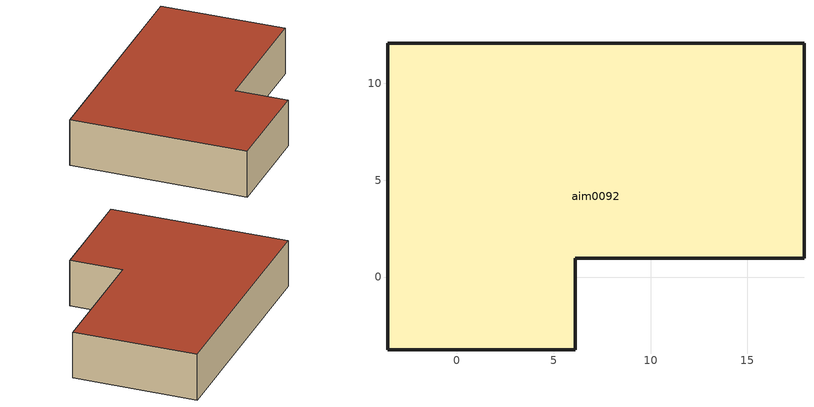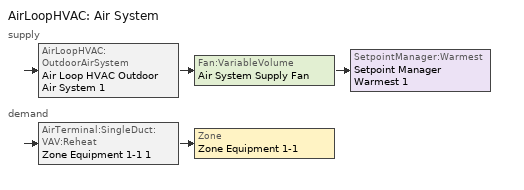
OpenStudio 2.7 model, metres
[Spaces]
aim0092
 floor ground (Slab edge uninsulated): -3.58,-3.74 -3.58,12.06 17.92,12.06 17.92,0.96 6.12,0.96 6.12,-3.74 z0
 wall outside (R-13 wood frame wall): 17.92,12.06 -3.58,12.06 -3.58,-3.74 6.12,-3.74 6.12,0.96 17.92,0.96 17.92,12.06 z0:4.3
 roof outside (R-20 over roof deck - cool roof): -3.58,-3.74 6.12,-3.74 6.12,0.96 17.92,0.96 17.92,12.06 -3.58,12.06 z4.3
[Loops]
AirLoopHVAC 'Air System'
 supply: AirLoopHVAC:OutdoorAirSystem 'Air Loop HVAC Outdoor Air System 1' > Fan:VariableVolume 'Air System Supply Fan' > SetpointManager:Warmest 'Setpoint Manager Warmest 1'
 demand: AirTerminal:SingleDuct:VAV:Reheat 'Zone Equipment 1-1 1' > Zone 'Zone Equipment 1-1'
[Building]
Project Name: Space Type=Space Type 1; Standards Building Type=Office
[Site:WaterMainsTemperature]
Calculation Method=Correlation; Annual Average Outdoor Air Temperature {C}=10.8; Maximum Difference In Monthly Average Outdoor Air Temperatures {deltaC}=23.2
[ClimateZones]
Climate Zone Institution Name 1=ASHRAE; Climate Zone Document Name 1=ANSI/ASHRAE Standard 169; Climate Zone Document Year 1=2006; Climate Zone Value 1=5B
[Site]
Denver Intl Ap_CO_USA: Latitude {deg}=39.83; Longitude {deg}=-104.65; Time Zone {hr}=-7; Elevation {m}=1650
[SizingPeriod:DesignDay] Barometric Pressure {Pa}=83011; Sky Clearness=0; Rain Indicator=0; Snow Indicator=0; Day of Month=21; Daylight Saving Time Indicator=0; Humidity Indicating Type=Wetbulb; Dry-Bulb Temperature Range Modifier Type=DefaultMultipliers
Name | Maximum Dry-Bulb Temperature {C} | Daily Dry-Bulb Temperature Range {deltaC} | Humidity Indicating Conditions at Maximum Dry-Bulb | Wind Speed {m/s} | Wind Direction {deg} | Month | Day Type | Solar Model Indicator | ASHRAE Taub | ASHRAE Taud
Denver Intl Ap Ann Clg .4% Condns WB=>MDB | 27.3 | 15.2 | 18.3 | 4.2 | 80 | 7 | SummerDesignDay | ASHRAETau | 0.424 | 2.012
Denver Intl Ap Ann Clg .4% Condns DB=>MWB | 34.6 | 15.2 | 15.7 | 4.2 | 80 | 7 | SummerDesignDay | ASHRAETau | 0.424 | 2.012
Denver Intl Ap Ann Htg 99.6% Condns DB | -17.4 | 0 | -17.4 | 3.3 | 160 | 12 | WinterDesignDay | ASHRAEClearSky
[Material] Roughness=MediumRough
Name | Thickness {m} | Conductivity {W/m-K} | Density {kg/m3} | Specific Heat {J/kg-K}
Wood shingle  (WS01) | 0.017769 | 0.11544 | 512.64 | 1256.04
Wood Sft 3/4 in  (WD01) | 0.019049 | 0.11544 | 512.64 | 1381.644
GypBd 5/8 in  (GP02) | 0.015879 | 0.160266 | 801 | 837.36
Soil 8 in | 0.204206 | 1.730735 | 1842.3 | 837.36
Conc heavyweight 140lb 8 in  (CC05) | 0.2032 | 1.311205 | 2242.8 | 837.36
Blt-Up roof 3/8 in  (BR01) | 0.00954 | 0.162516 | 1121.4 | 1465.38
MinBd 3 in R-10.4  (IN24) | 0.076196 | 0.041538 | 240.3 | 711.756
[Material:NoMass] Roughness=Smooth
Name | Thermal Resistance {m2-K/W}
Bldg paper felt  (BP01) | 0.01057
Minwool batt R13 w/ 2x4 frame | 1.6255
UG surface fictitious insulation | 5.28331
Carpet fiber pad  (CP01) | 0.36631
[Construction]
R-13 wood frame wall: Wood shingle  (WS01), Bldg paper felt  (BP01), Wood Sft 3/4 in  (WD01), Minwool batt R13 w/ 2x4 frame, GypBd 5/8 in  (GP02)
Slab edge uninsulated: UG surface fictitious insulation, Soil 8 in, Conc heavyweight 140lb 8 in  (CC05), Carpet fiber pad  (CP01)
R-20 over roof deck - cool roof: Blt-Up roof 3/8 in  (BR01), Bldg paper felt  (BP01), MinBd 3 in R-10.4  (IN24), MinBd 3 in R-10.4  (IN24), Wood Sft 3/4 in  (WD01)
[ThermalZone]
Zone Equipment 1-1: Volume {m3}=1097.534; Thermostat=Thermostat Setpoint Dual Setpoint 1; Use Ideal Air Loads=No
[Sizing:Zone]
Zone Equipment 1-1: Zone Cooling Design Supply Air Temperature Input Method=SupplyAirTemperature; Zone Cooling Design Supply Air Temperature {C}=14; Zone Cooling Design Supply Air Temperature Difference {deltaC}=11.11; Zone Heating Design Supply Air Temperature Input Method=SupplyAirTemperature; Zone Heating Design Supply Air Temperature {C}=40; Zone Heating Design Supply Air Temperature Difference {deltaC}=11.11; Zone Cooling Design Supply Air Humidity Ratio {kg-H2O/kg-air}=0.0085; Zone Heating Design Supply Air Humidity Ratio {kg-H2O/kg-air}=0.008; Cooling Design Air Flow Method=DesignDay; Heating Design Air Flow Method=DesignDay; Account for Dedicated Outdoor Air System=No; Dedicated Outdoor Air System Control Strategy=NeutralSupplyAir; Dedicated Outdoor Air Low Setpoint Temperature for Design {C}=autosize; Dedicated Outdoor Air High Setpoint Temperature for Design {C}=autosize
[Zone equipment]
Zone Equipment 1-1: Zone Equipment 1-1 1
[Space]
aim0092: Default Schedule Set=aim0109|aim0109|aim0115; Thermal Zone=Zone Equipment 1-1; Design Specification Outdoor Air Object=aim0092_ventilation
[SpaceType]
Space Type 1: Standards Building Type=Office; Standards Space Type=WholeBuilding - Md Office
[DefaultScheduleSet]
aim0109|aim0109|aim0115: Number of People Schedule=Common Office Occupancy - 8 AM to 5 PM; Lighting Schedule=Office Lighting - 6 AM to 11 PM; Electric Equipment Schedule=Office Lighting - 6 AM to 11 PM; Infiltration Schedule=infil_bldg
[Lights:Definition]
adv_import_light_0: Design Level Calculation Method=Watts/Area; Watts per Space Floor Area {W/m2}=10.76391
[ElectricEquipment:Definition]
adv_import_elec_equip_0: Design Level Calculation Method=Watts/Area; Watts per Space Floor Area {W/m2}=13.99308
[People:Definition]
adv_import_people_0: Number of People Calculation Method=People; Number of People {people}=10; Fraction Radiant=0.3
[Lights]
aim0092_lights: Lights Definition=adv_import_light_0; Space or SpaceType=aim0092; Fraction Replaceable=1
[ElectricEquipment]
aim0092_elec_equip: Electric Equipment Definition=adv_import_elec_equip_0; Space or SpaceType=aim0092
[People]
aim0092_people: People Definition=adv_import_people_0; Space or SpaceType=aim0092; Activity Level Schedule=activity_131.882; Multiplier=1
[SpaceInfiltration:DesignFlowRate]
aim0092_infiltration: Space or SpaceType=aim0092; Schedule=Air System Occ Sch based infiltration sch; Design Flow Rate Calculation Method=Flow/ExteriorArea; Flow per Exterior Surface Area {m3/s-m2}=0.00019304
[DesignSpecification:OutdoorAir]
aim0092_ventilation: Outdoor Air Flow per Person {m3/s-person}=0.00235974; Outdoor Air Flow per Floor Area {m3/s-m2}=0.0003048; Outdoor Air Flow Rate {m3/s}=0.110112; Outdoor Air Flow Air Changes per Hour {1/hr}=0
[ThermostatSetpoint:DualSetpoint]
Thermostat Setpoint Dual Setpoint 1: Heating Setpoint Temperature Schedule=Zone Equipment 1-1 Htg Setpoint Schedule with Setback; Cooling Setpoint Temperature Schedule=Zone Equipment 1-1 Clg Setpoint Schedule with Setback
[AirLoopHVAC]
Air System: Availability Schedule=Air System Occ Sch; Design Supply Air Flow Rate {m3/s}=AutoSize
[Sizing:System]
Air System: Type of Load to Size On=Sensible; Design Outdoor Air Flow Rate {m3/s}=Autosize; Central Heating Maximum System Air Flow Ratio=0.3; Preheat Design Temperature {C}=7; Preheat Design Humidity Ratio {kg-H2O/kg-Air}=0.008; Precool Design Temperature {C}=12.8; Precool Design Humidity Ratio {kg-H2O/kg-Air}=0.008; Central Cooling Design Supply Air Temperature {C}=12.8; Central Heating Design Supply Air Temperature {C}=16.7; Sizing Option=NonCoincident; 100% Outdoor Air in Cooling=Yes; 100% Outdoor Air in Heating=Yes; Central Cooling Design Supply Air Humidity Ratio {kg-H2O/kg-Air}=0.0085; Central Heating Design Supply Air Humidity Ratio {kg-H2O/kg-Air}=0.008; Cooling Design Air Flow Method=DesignDay; Cooling Design Air Flow Rate {m3/s}=0; Heating Design Air Flow Method=DesignDay; Heating Design Air Flow Rate {m3/s}=0; System Outdoor Air Method=ZoneSum; Zone Maximum Outdoor Air Fraction=1; Cooling Supply Air Flow Rate Per Floor Area {m3/s-m2}=0.00996765; Cooling Fraction of Autosized Cooling Supply Air Flow Rate=1; Cooling Supply Air Flow Rate Per Unit Cooling Capacity {m3/s-W}=3.94755e-05; Heating Supply Air Flow Rate Per Floor Area {m3/s-m2}=0.00996765; Heating Fraction of Autosized Heating Supply Air Flow Rate=1; Heating Fraction of Autosized Cooling Supply Air Flow Rate=1; Heating Supply Air Flow Rate Per Unit Heating Capacity {m3/s-W}=3.15882e-05; Cooling Design Capacity Method=CoolingDesignCapacity; Cooling Design Capacity {W}=autosize; Cooling Design Capacity Per Floor Area {W/m2}=234.7; Fraction of Autosized Cooling Design Capacity=1; Heating Design Capacity Method=HeatingDesignCapacity; Heating Design Capacity {W}=autosize; Heating Design Capacity Per Floor Area {W/m2}=157; Fraction of Autosized Heating Design Capacity=1; Central Cooling Capacity Control Method=OnOff
[Controller:OutdoorAir]
Controller Outdoor Air 1: Minimum Outdoor Air Flow Rate {m3/s}=0; Maximum Outdoor Air Flow Rate {m3/s}=Autosize; Economizer Control Type=NoEconomizer; Economizer Control Action Type=ModulateFlow; Economizer Maximum Limit Dry-Bulb Temperature {C}=28; Economizer Maximum Limit Enthalpy {J/kg}=64000; Economizer Minimum Limit Dry-Bulb Temperature {C}=-100; Lockout Type=NoLockout; Minimum Limit Type=FixedMinimum; Controller Mechanical Ventilation=Controller Mechanical Ventilation 1; High Humidity Control=No; Heat Recovery Bypass Control Type=BypassWhenWithinEconomizerLimits
[Controller:MechanicalVentilation]
Controller Mechanical Ventilation 1: Availability Schedule=Always On Discrete; System Outdoor Air Method=ZoneSum
[AirLoopHVAC:OutdoorAirSystem]
Air Loop HVAC Outdoor Air System 1: Controller=Controller Outdoor Air 1
[Fan:VariableVolume]
Air System Supply Fan: Availability Schedule=Always On Discrete; Fan Total Efficiency=0.6045; Pressure Rise {Pa}=1017.592; Maximum Flow Rate {m3/s}=Autosize; Fan Power Minimum Flow Rate Input Method=FixedFlowRate; Fan Power Minimum Flow Fraction=0; Fan Power Minimum Air Flow Rate {m3/s}=0; Motor Efficiency=0.93; Motor In Airstream Fraction=1; Fan Power Coefficient 1=0.0407599; Fan Power Coefficient 2=0.088045; Fan Power Coefficient 3=-0.0729261; Fan Power Coefficient 4=0.94374; Fan Power Coefficient 5=0
[SetpointManager:Warmest]
Setpoint Manager Warmest 1: Control Variable=Temperature; Minimum Setpoint Temperature {C}=12.2; Maximum Setpoint Temperature {C}=15.6; Strategy=MaximumTemperature
[Coil:Heating:Electric]
Zone Equipment 1-1 Heating Coil: Availability Schedule=Always On Discrete
[AirTerminal:SingleDuct:VAV:Reheat]
Zone Equipment 1-1 1: Availability Schedule=Always On Discrete; Maximum Air Flow Rate {m3/s}=AutoSize; Zone Minimum Air Flow Input Method=Constant; Constant Minimum Air Flow Fraction=0.3; Fixed Minimum Air Flow Rate {m3/s}=0; Reheat Coil=Zone Equipment 1-1 Heating Coil; Maximum Hot Water or Steam Flow Rate {m3/s}=AutoSize; Minimum Hot Water or Steam Flow Rate {m3/s}=0; Convergence Tolerance=0.001; Damper Heating Action=Normal; Maximum Flow per Zone Floor Area During Reheat {m3/s-m2}=AutoSize; Maximum Flow Fraction During Reheat=AutoSize; Maximum Reheat Air Temperature {C}=35; Control For Outdoor Air=No
[Schedule:Ruleset]
Name | Default Day Schedule | Summer Design Day Schedule | Winter Design Day Schedule
Office Lighting - 6 AM to 11 PM | Office Lighting - 6 AM to 11 PM All
Common Office Occupancy - 8 AM to 5 PM | Common Office Occupancy - 8 AM to 5 PM All
infil_bldg | infil_bldg infil_bldg_default
activity_131.882 | activity_131.882 activity_131.882_default
Zone Equipment 1-1 Htg Setpoint Schedule with Setback | htg_Zone Equipment 1-1 htg_Zone Equipment 1-1_default | htg_Zone Equipment 1-1 Summer Design Day | htg_Zone Equipment 1-1 Winter Design Day
Zone Equipment 1-1 Clg Setpoint Schedule with Setback | clg_Zone Equipment 1-1 clg_Zone Equipment 1-1_default | clg_Zone Equipment 1-1 Summer Design Day | clg_Zone Equipment 1-1 Winter Design Day
Air System Occ Sch | Air System Occ Sch Default | Air System Occ Sch Summer Design Day | Air System Occ Sch Winter Design Day
Air System Occ Sch based infiltration sch | Air System Occ Sch Default 1 | Air System Occ Sch Summer Design Day 1 | Air System Occ Sch Winter Design Day 1
[Schedule:Day]
Office Lighting - 6 AM to 11 PM All: 6, 0, 0, 7, 0, 0.1, 8, 0, 0.3, 12, 0, 0.9, 13, 0, 0.8, 17, 0, 0.9, 18, 0, 0.5, 20, 0, 0.3, 22, 0, 0.2, 24, 0, 0
Common Office Occupancy - 8 AM to 5 PM All: 7, 0, 0, 8, 0, 0.1, 9, 0, 0.2, 11, 0, 0.95, 13, 0, 0.45, 18, 0, 0.95, 19, 0, 0.3, 22, 0, 0.1, 24, 0, 0
infil_bldg infil_bldg_default; Air System Occ Sch Default; Air System Occ Sch Winter Design Day; Air System Occ Sch Summer Design Day; Air System Occ Sch Summer Design Day 1; Air System Occ Sch Winter Design Day 1: 24, 0, 1
activity_131.882 activity_131.882_default: 24, 0, 131.882
htg_Zone Equipment 1-1 htg_Zone Equipment 1-1_default; htg_Zone Equipment 1-1 Winter Design Day; htg_Zone Equipment 1-1 Summer Design Day: 24, 0, 21.11111
Schedule Day 3; Schedule Day 6; Schedule Day 7; Schedule Day 8; Schedule Day 9; Schedule Day 10; Schedule Day 11: 5, 30, 18.3333, 22, 0, 21.11111, 24, 0, 18.3333
clg_Zone Equipment 1-1 clg_Zone Equipment 1-1_default; clg_Zone Equipment 1-1 Winter Design Day; clg_Zone Equipment 1-1 Summer Design Day: 24, 0, 23.33333
Schedule Day 12; Schedule Day 15; Schedule Day 16; Schedule Day 17; Schedule Day 18; Schedule Day 19; Schedule Day 20: 5, 30, 26.1111, 22, 0, 23.33333, 24, 0, 26.1111
Air System Occ Sch Monday; Air System Occ Sch Tuesday; Air System Occ Sch Wednesday; Air System Occ Sch Thursday; Air System Occ Sch Friday; Air System Occ Sch Saturday; Air System Occ Sch Sunday: 7, 0, 0, 22, 0, 1, 24, 0, 0
Air System Occ Sch Default 1: 24, 0, 0.25
Air System Occ Sch Sunday 1; Air System Occ Sch Saturday 1; Air System Occ Sch Friday 1; Air System Occ Sch Thursday 1; Air System Occ Sch Wednesday 1; Air System Occ Sch Tuesday 1; Air System Occ Sch Monday 1: 7, 0, 1, 22, 0, 0.25, 24, 0, 1
[Schedule:Constant]
Always On Discrete: Value=1
[Schedule:Rule] Date Specification Type=DateRange; Start Month=1; Start Day=1; End Month=12
Name | Schedule Ruleset | Rule Order | Day Schedule | Apply Sunday | End Day | Apply Saturday | Apply Friday | Apply Thursday | Apply Wednesday | Apply Tuesday | Apply Monday
Zone Equipment 1-1 Htg Setpoint Schedule Schedule Rule | Zone Equipment 1-1 Htg Setpoint Schedule with Setback | 6 | Schedule Day 3 | Yes | 29
Zone Equipment 1-1 Htg Setpoint Schedule Schedule Rule 1 | Zone Equipment 1-1 Htg Setpoint Schedule with Setback | 5 | Schedule Day 6 |  | 28 | Yes
Zone Equipment 1-1 Htg Setpoint Schedule Schedule Rule 2 | Zone Equipment 1-1 Htg Setpoint Schedule with Setback | 4 | Schedule Day 7 |  | 27 |  | Yes
Zone Equipment 1-1 Htg Setpoint Schedule Schedule Rule 3 | Zone Equipment 1-1 Htg Setpoint Schedule with Setback | 3 | Schedule Day 8 |  | 26 |  |  | Yes
Zone Equipment 1-1 Htg Setpoint Schedule Schedule Rule 4 | Zone Equipment 1-1 Htg Setpoint Schedule with Setback | 2 | Schedule Day 9 |  | 25 |  |  |  | Yes
Zone Equipment 1-1 Htg Setpoint Schedule Schedule Rule 5 | Zone Equipment 1-1 Htg Setpoint Schedule with Setback | 1 | Schedule Day 10 |  | 31 |  |  |  |  | Yes
Zone Equipment 1-1 Htg Setpoint Schedule Schedule Rule 6 | Zone Equipment 1-1 Htg Setpoint Schedule with Setback | 0 | Schedule Day 11 |  | 30 |  |  |  |  |  | Yes
Zone Equipment 1-1 Clg Setpoint Schedule Schedule Rule | Zone Equipment 1-1 Clg Setpoint Schedule with Setback | 6 | Schedule Day 12 | Yes | 29
Zone Equipment 1-1 Clg Setpoint Schedule Schedule Rule 1 | Zone Equipment 1-1 Clg Setpoint Schedule with Setback | 5 | Schedule Day 15 |  | 28 | Yes
Zone Equipment 1-1 Clg Setpoint Schedule Schedule Rule 2 | Zone Equipment 1-1 Clg Setpoint Schedule with Setback | 4 | Schedule Day 16 |  | 27 |  | Yes
Zone Equipment 1-1 Clg Setpoint Schedule Schedule Rule 3 | Zone Equipment 1-1 Clg Setpoint Schedule with Setback | 3 | Schedule Day 17 |  | 26 |  |  | Yes
Zone Equipment 1-1 Clg Setpoint Schedule Schedule Rule 4 | Zone Equipment 1-1 Clg Setpoint Schedule with Setback | 2 | Schedule Day 18 |  | 25 |  |  |  | Yes
Zone Equipment 1-1 Clg Setpoint Schedule Schedule Rule 5 | Zone Equipment 1-1 Clg Setpoint Schedule with Setback | 1 | Schedule Day 19 |  | 31 |  |  |  |  | Yes
Zone Equipment 1-1 Clg Setpoint Schedule Schedule Rule 6 | Zone Equipment 1-1 Clg Setpoint Schedule with Setback | 0 | Schedule Day 20 |  | 30 |  |  |  |  |  | Yes
Air System Occ Sch Monday Rule | Air System Occ Sch | 6 | Air System Occ Sch Monday |  | 30 |  |  |  |  |  | Yes
Air System Occ Sch Tuesday Rule | Air System Occ Sch | 5 | Air System Occ Sch Tuesday |  | 31 |  |  |  |  | Yes
Air System Occ Sch Wednesday Rule | Air System Occ Sch | 4 | Air System Occ Sch Wednesday |  | 25 |  |  |  | Yes
Air System Occ Sch Thursday Rule | Air System Occ Sch | 3 | Air System Occ Sch Thursday |  | 26 |  |  | Yes
Air System Occ Sch Friday Rule | Air System Occ Sch | 2 | Air System Occ Sch Friday |  | 27 |  | Yes
Air System Occ Sch Saturday Rule | Air System Occ Sch | 1 | Air System Occ Sch Saturday |  | 28 | Yes
Air System Occ Sch Sunday Rule | Air System Occ Sch | 0 | Air System Occ Sch Sunday | Yes | 29
Air System Occ Sch Sunday Rule 1 | Air System Occ Sch based infiltration sch | 0 | Air System Occ Sch Sunday 1 | Yes | 29
Air System Occ Sch Saturday Rule 1 | Air System Occ Sch based infiltration sch | 1 | Air System Occ Sch Saturday 1 |  | 28 | Yes
Air System Occ Sch Friday Rule 1 | Air System Occ Sch based infiltration sch | 2 | Air System Occ Sch Friday 1 |  | 27 |  | Yes
Air System Occ Sch Thursday Rule 1 | Air System Occ Sch based infiltration sch | 3 | Air System Occ Sch Thursday 1 |  | 26 |  |  | Yes
Air System Occ Sch Wednesday Rule 1 | Air System Occ Sch based infiltration sch | 4 | Air System Occ Sch Wednesday 1 |  | 25 |  |  |  | Yes
Air System Occ Sch Tuesday Rule 1 | Air System Occ Sch based infiltration sch | 5 | Air System Occ Sch Tuesday 1 |  | 31 |  |  |  |  | Yes
Air System Occ Sch Monday Rule 1 | Air System Occ Sch based infiltration sch | 6 | Air System Occ Sch Monday 1 |  | 30 |  |  |  |  |  | Yes
